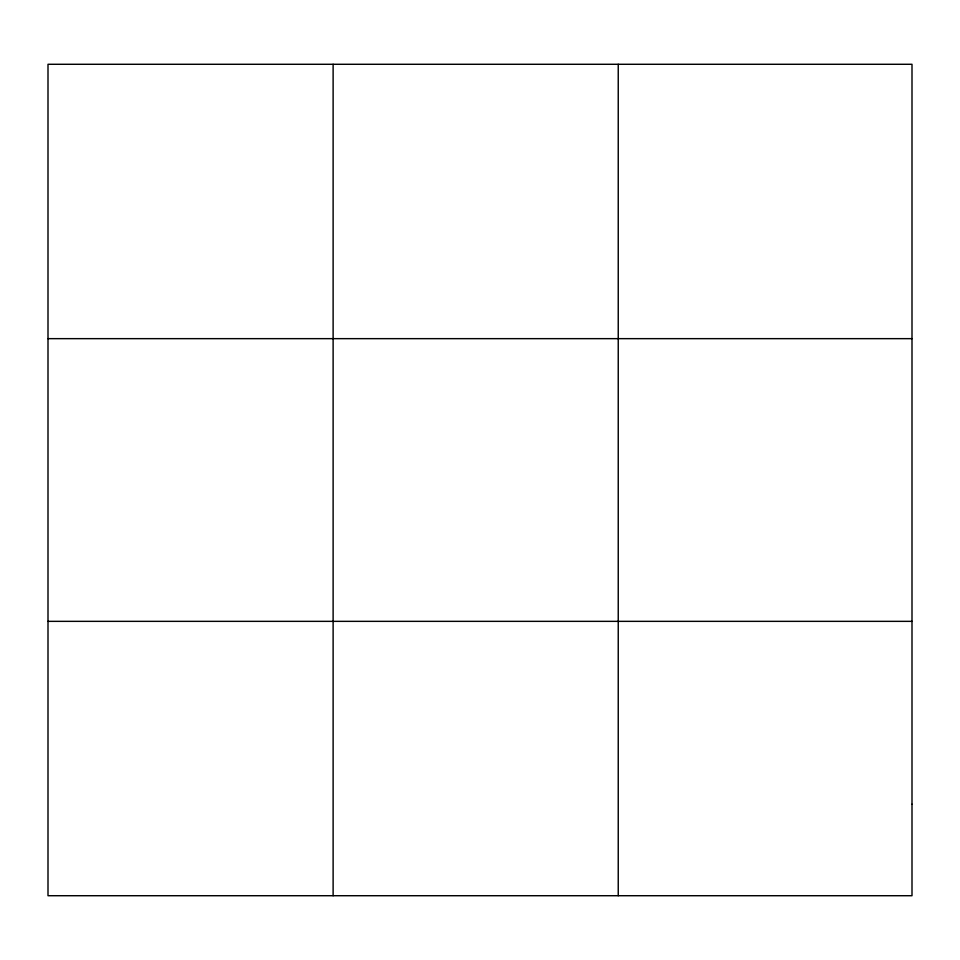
<?xml version="1.0" encoding="UTF-8"?>
<svg xmlns="http://www.w3.org/2000/svg" width="960" height="960" viewBox="0 0 960 960"><rect width="100%" height="100%" fill="white"/><g stroke="black" fill="none" stroke-linecap="round" stroke-linejoin="round"><path stroke-width="1.44" d="M333.12 895.716L333.12 64.284M618.24 895.716L618.24 64.284M48 338.652L912 338.652M48 621.348L912 621.348M912 804.264L912 895.716L48 895.716L48 64.284L912 64.284L912 804.264"/></g></svg>
